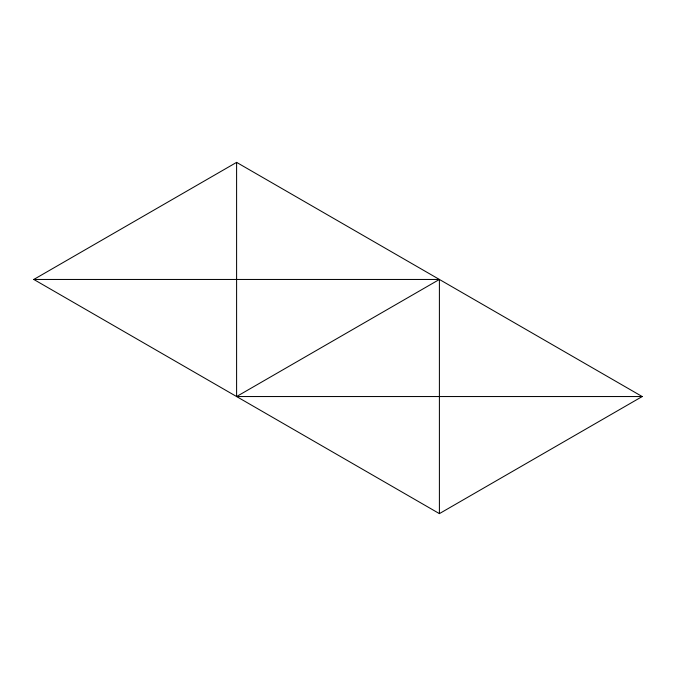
<?xml version="1.0" encoding="UTF-8"?>
<svg xmlns="http://www.w3.org/2000/svg" width="676" height="676" viewBox="0 0 676 676"><rect width="100%" height="100%" fill="white"/><g stroke="black" fill="none" stroke-linecap="round" stroke-linejoin="round"><path stroke-width="1.01" d="M33.8 279.458L236.6 162.375L642.2 396.542L439.4 513.625L33.8 279.458L439.4 279.458L439.4 513.625M236.6 162.375L236.6 396.542L439.4 279.458M236.6 396.542L642.2 396.542"/></g></svg>
